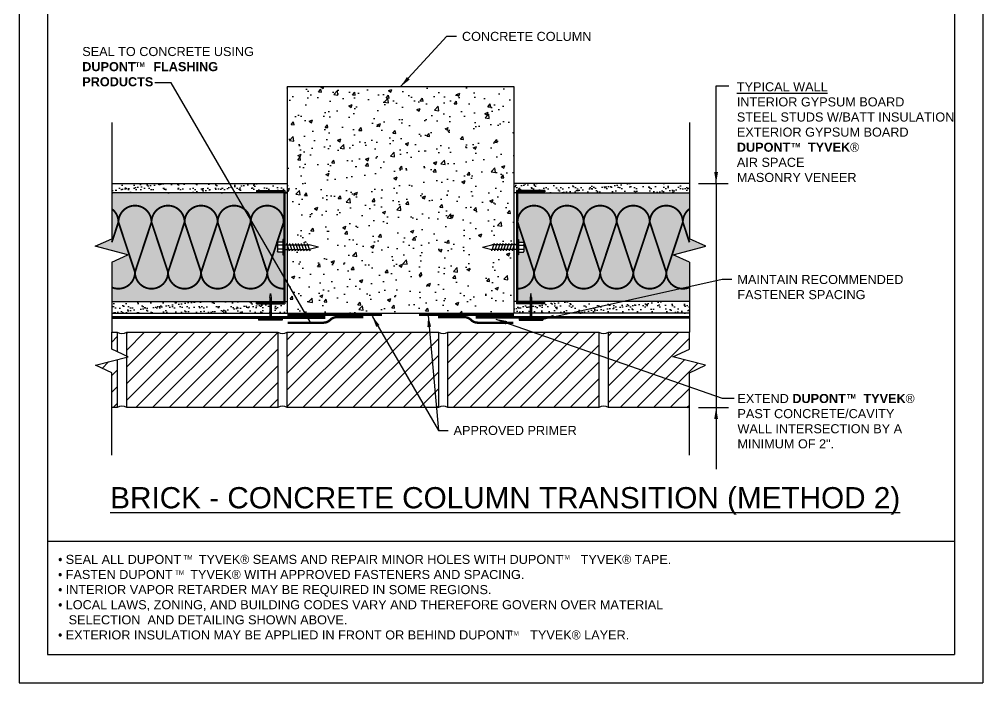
# Model space of a CAD drawing. Extents: x 0 to 51, y 0 to 66.
# Drawn here: x 0 to 51, y 0 to 35.1 of the extents above; entities that cross this region are included whole.
import ezdxf

# ---------------------------------------------------------------- set-up
doc = ezdxf.new("R2010")
doc.units = 0
doc.header["$LTSCALE"] = 1.5
doc.header["$MEASUREMENT"] = 0
doc.linetypes.add('CENTER', pattern=[2, 1.25, -0.25, 0.25, -0.25])
doc.linetypes.add('DASHED', pattern=[0.75, 0.5, -0.25])
doc.layers.get('DEFPOINTS').update_dxf_attribs({"linetype": 'CONTINUOUS'})
for name, color, linetype in [('8X11-TTB$0$B', 5, 'CONTINUOUS'), ('BRICK', 13, 'CONTINUOUS'), ('CLADDING', 252, 'CONTINUOUS'), ('DUPONT_FLASHING', 253, 'CENTER'), ('INSULATION', 40, 'CONTINUOUS'), ('PRIMER', 72, 'CONTINUOUS'), ('STRUCTURE', 252, 'CONTINUOUS'), ('STRUCTURE_SHADING', 254, 'CONTINUOUS'), ('TEXT', 7, 'CONTINUOUS'), ('TYVEK', 160, 'DASHED')]:
    doc.layers.add(name, color=color, linetype=linetype)
doc.styles.add('DETAILS', font='sanss___.ttf', dxfattribs={"height": 1})
doc.dimstyles.new('TYVEKDETAILS', dxfattribs={"dimscale": 6, "dimtxt": 1.5, "dimasz": 0.1, "dimexe": 0.75, "dimexo": 0.75, "dimgap": 0.75, "dimtad": 0, "dimtih": 1, "dimtoh": 1, "dimdec": 4, "dimzin": 0, "dimtxsty": 'DETAILS', "dimcen": 0.0625, "dimazin": 3, "dimtfac": 1, "dimtdec": 4, "dimtofl": 0, "dimtmove": 0, "dimatfit": 3, "dimtolj": 1, "dimtzin": 0})
pattern_1 = [(45, (47.6541, 11.8568), (-0.441942, 0.441942), [])]
pattern_2 = [(37.5, (109.74276, 10.0901), (-0.0157483, 0.481706), [0, -0.38, 0, -0.425, 0, -0.40625]), (7.5, (109.74276, 10.0901), (0.442444, 0.7055365), [0, -0.205, 0, -0.3425, 0, -0.13125]), (327.5, (109.43526, 10.0901), (0.7785355, 0.0014148), [0, -0.125, 0, -0.45, 0, -0.5875]), (317.5, (109.43526, 10.0901), (0.7515317, 0.219419), [0, -0.0625, 0, -0.295, 0, -0.3375])]

# ---------------------------------------------------------------- blocks, each defined once
blk = doc.blocks.new('A$C717F1283')
at = {"layer": 'STRUCTURE'}
for p, q in [((1.343, 1.25), (1.343, 0)), ((1.343, 1.25), (1.406, 1.25)), ((1.375, 1.25), (1.375, 0)), ((1.406, 1.25), (1.406, 0)), ((0, 0.63), (0.208, 0.662)), ((0.208, 0.599), (0, 0.63)), ((0.208, 0.662), (1.343, 0.662)), ((0.208, 0.599), (1.343, 0.599)), ((1.343, 0), (1.406, 0))]:
    blk.add_line(p, q, dxfattribs=at)

msp = doc.modelspace()

# ---------------------------------------------------------------- hatches: boundary and pattern name
at = {"layer": 'BRICK', "linetype": 'CONTINUOUS'}
h = msp.add_hatch(dxfattribs=at)
h.set_pattern_fill('_USER', color=256, scale=0.625, angle=45, style=0, pattern_type=0)
h.set_pattern_definition([(45, (109.74276, 9.7496), (-0.4419417, 0.4419417), [])])
h.paths.add_polyline_path([(5.187, 18.569), (4.898, 18.569), (4.898, 18.415), (4.898, 17.658), (5.187, 17.524)])
h.paths.add_polyline_path([(5.187, 17.105), (4.041, 16.811), (4.898, 16.415), (4.898, 14.572), (5.187, 14.572)])
h = msp.add_hatch(dxfattribs=at)
h.set_pattern_fill('_USER', color=256, scale=0.625, angle=45, style=0, pattern_type=0)
h.set_pattern_definition(pattern_1)
h.paths.add_polyline_path([(13.687, 18.569), (5.687, 18.569), (5.687, 17.293), (5.771, 17.255), (5.687, 17.233), (5.687, 14.572), (13.687, 14.572)])
h = msp.add_hatch(dxfattribs=at)
h.set_pattern_fill('_USER', color=256, scale=0.625, angle=45, style=0, pattern_type=0)
h.set_pattern_definition(pattern_1)
h.paths.add_polyline_path([(22.187, 18.569), (14.187, 18.569), (14.187, 14.572), (22.187, 14.572)])
h = msp.add_hatch(dxfattribs=at)
h.set_pattern_fill('_USER', color=256, scale=0.625, angle=45, style=0, pattern_type=0)
h.set_pattern_definition(pattern_1)
h.paths.add_polyline_path([(30.687, 18.569), (22.687, 18.569), (22.687, 14.572), (30.687, 14.572)])
h = msp.add_hatch(dxfattribs=at)
h.set_pattern_fill('_USER', color=256, scale=0.625, angle=45, style=0, pattern_type=0)
h.set_pattern_definition(pattern_1)
h.paths.add_polyline_path([(35.477, 16.415), (36.333, 16.811), (34.603, 17.255), (35.477, 17.658), (35.477, 18.415), (35.477, 18.569), (31.187, 18.569), (31.187, 14.572), (35.477, 14.572)])
at = {"layer": 'CLADDING', "linetype": 'CONTINUOUS'}
h = msp.add_hatch(dxfattribs=at)
h.set_pattern_fill('AR-SAND', color=256, scale=0.25, style=0)
h.set_pattern_definition(pattern_2)
h.paths.add_polyline_path([(14.187, 26.444), (4.898, 26.444), (4.898, 25.944), (14, 25.944), (14, 26.006), (12.562, 26.006), (12.562, 26.069), (14.062, 26.069), (14.062, 25.944), (14.187, 25.944)])
h = msp.add_hatch(dxfattribs=at)
h.set_pattern_fill('AR-SAND', color=256, scale=0.25, style=0)
h.set_pattern_definition(pattern_2)
h.paths.add_polyline_path([(35.477, 26.444), (26.187, 26.444), (26.187, 25.944), (26.312, 25.944), (26.312, 26.069), (27.812, 26.069), (27.812, 26.006), (26.375, 26.006), (26.375, 25.944), (35.477, 25.944)])
h = msp.add_hatch(dxfattribs=at)
h.set_pattern_fill('AR-SAND', color=256, scale=0.25, style=0)
h.set_pattern_definition(pattern_2)
h.paths.add_polyline_path([(14.187, 20.194), (14.062, 20.194), (14.062, 20.069), (12.562, 20.069), (12.562, 20.131), (14, 20.131), (14, 20.194), (4.898, 20.194), (4.898, 19.569), (14.187, 19.569)])
h = msp.add_hatch(dxfattribs=at)
h.set_pattern_fill('AR-SAND', color=256, scale=0.25, style=0)
h.set_pattern_definition(pattern_2)
h.paths.add_polyline_path([(35.477, 20.194), (26.375, 20.194), (26.375, 20.131), (27.812, 20.131), (27.812, 20.069), (26.312, 20.069), (26.312, 20.194), (26.187, 20.194), (26.187, 19.569), (35.477, 19.569)])
at = {"layer": 'STRUCTURE', "linetype": 'CONTINUOUS'}
h = msp.add_hatch(dxfattribs=at)
h.set_pattern_fill('AR-CONC', color=256, scale=0.25, style=0)
h.set_pattern_definition([(50, (47.6541, 11.8568), (1.79315, -0.15688), [0.1875, -2.0625]), (355, (47.6541, 11.8568), (-0.34688, 1.88048), [0.15, -1.65]), (100.4514, (47.8036, 11.8437), (1.44627, 1.7236), [0.15935, -1.752855]), (46.184, (47.6541, 12.3568), (2.6681, -0.4138), [0.28125, -3.09375]), (96.6356, (47.8765, 12.3223), (2.33666, 2.4353), [0.23903, -2.62928]), (351.184, (47.654, 12.3568), (2.33665, 2.4353), [0.225, -2.475]), (21, (47.9041, 12.2318), (1.49227, -1.00655), [0.1875, -2.0625]), (326, (47.9041, 12.2318), (0.60829, 1.812875), [0.15, -1.65]), (71.4514, (48.0285, 12.148), (2.10056, 0.80633), [0.15935, -1.752855]), (37.5, (47.6541, 11.8568), (0.0304, 0.832235), [0, -1.63, 0, -1.675, 0, -1.65625]), (7.5, (47.6541, 11.8568), (0.657674, 0.98603), [0, -0.955, 0, -1.5925, 0, -0.63125]), (327.5, (47.0966, 11.8568), (1.334556, -0.056387), [0, -0.625, 0, -1.95, 0, -2.5875]), (317.5, (46.8466, 11.8568), (1.457965, 0.250262), [0, -0.8125, 0, -1.295, 0, -1.8375])])
h.paths.add_polyline_path([(26.187, 31.569), (14.187, 31.569), (14.187, 23.319), (16.668, 23.319), (16.668, 22.819), (14.187, 22.819), (14.187, 19.569), (26.187, 19.569), (26.187, 22.819), (23.707, 22.819), (23.707, 23.319), (26.187, 23.319)])
at = {"layer": 'STRUCTURE_SHADING', "linetype": 'CONTINUOUS'}
for points in [[(14, 25.944), (4.898, 25.944), (4.898, 23.516), (4.024, 23.113), (5.754, 22.669), (4.898, 22.274), (4.898, 20.194), (13.265, 20.194), (13.265, 20.462), (13.297, 20.67), (13.328, 20.462), (13.328, 20.194), (14, 20.194), (14, 22.656), (13.948, 22.656), (13.948, 22.806), (13.701, 22.806, -0.414214), (13.671, 22.836), (13.671, 23.301, -0.414214), (13.701, 23.331), (13.948, 23.331), (13.948, 23.481), (14, 23.481)], [(36.351, 23.113), (35.477, 23.516), (35.477, 25.944), (26.375, 25.944), (26.375, 23.481), (26.426, 23.481), (26.426, 23.331), (26.673, 23.331, -0.414214), (26.703, 23.301), (26.703, 22.836, -0.414214), (26.673, 22.806), (26.426, 22.806), (26.426, 22.656), (26.375, 22.656), (26.375, 20.194), (27.047, 20.194), (27.047, 20.462), (27.078, 20.67), (27.109, 20.462), (27.109, 20.194), (35.477, 20.194), (35.477, 22.274), (34.62, 22.669)]]:
    msp.add_hatch(color=256, dxfattribs=at).paths.add_polyline_path(points)

# ---------------------------------------------------------------- linework, layer by layer
at = {"layer": '8X11-TTB$0$B', "color": 7}
for p, q in [((1.5, 64.5), (1.5, 1.5)), ((49.5, 64.5), (49.5, 1.5)), ((1.5, 7.5), (49.5, 7.5)), ((1.5, 1.5), (49.5, 1.5))]:
    msp.add_line(p, q, dxfattribs=at)
at = {"layer": 'BRICK', "linetype": 'CONTINUOUS'}
for points in [[(4.898, 18.569), (5.187, 18.569), (5.187, 17.524)], [(35.477, 14.572), (31.187, 14.572), (31.187, 18.569), (35.477, 18.569)], [(5.187, 17.105), (5.187, 14.572), (4.898, 14.572)]]:
    msp.add_lwpolyline(points, dxfattribs=at)
for points in [[(5.687, 14.572), (5.687, 18.569), (13.687, 18.569), (13.687, 14.572)], [(14.187, 14.572), (14.187, 18.569), (22.187, 18.569), (22.187, 14.572)], [(22.687, 14.572), (22.687, 18.569), (30.687, 18.569), (30.687, 14.572)]]:
    msp.add_lwpolyline(points, close=True, dxfattribs=at)
for centre, start, end in [((5.437, 18.99), 239.3364, 300.6636), ((13.937, 18.99), 239.3364, 300.6636), ((22.437, 18.99), 239.3364, 300.6636), ((30.937, 18.99), 239.3364, 300.6636), ((5.437, 14.151), 59.3364, 120.6636), ((13.937, 14.151), 59.3364, 120.6636), ((22.437, 14.151), 59.3364, 120.6636), ((30.937, 14.151), 59.3364, 120.6636)]:
    msp.add_arc(centre, 0.49, start, end, dxfattribs=at)
at = {"layer": 'DEFPOINTS'}
for p, q in [((0, 66), (0, 0)), ((51, 66), (51, 0)), ((0, 0), (51, 0))]:
    msp.add_line(p, q, dxfattribs=at)
at = {"layer": 'DUPONT_FLASHING'}
for points in [[(18.208, 19.362, 0.125, 0.125, 0), (16.809, 19.362, 0.125, 0.125, 0.198912), (16.455, 19.215, 0.125, 0.125, -0.198912), (16.101, 19.069, 0.125, 0.125, 0), (14.208, 19.069, 0, 0, 0)], [(22.16, 19.362, 0.125, 0.125, 0), (23.56, 19.362, 0.125, 0.125, -0.198912), (23.914, 19.215, 0.125, 0.125, 0.198912), (24.267, 19.069, 0.125, 0.125, 0), (26.16, 19.069, 0, 0, 0)]]:
    msp.add_lwpolyline(points, format="xyseb", dxfattribs=at)
at = {"layer": 'INSULATION', "const_width": 0.0975}
for points in [[(5.25, 24.394, 0.23686), (4.898, 25.095, 0.23686)], [(7, 24.394, 1), (5.25, 24.394), (6.125, 21.743)], [(8.75, 24.394, 1), (7, 24.394), (7.875, 21.743)], [(10.5, 24.394, 1), (8.75, 24.394), (9.625, 21.743)], [(12.25, 24.394, 1), (10.5, 24.394), (11.375, 21.743)], [(14, 24.394, 1), (12.25, 24.394), (13.125, 21.743)], [(26.375, 24.394, -1), (28.125, 24.394), (27.25, 21.743)], [(28.125, 24.394, -1), (29.875, 24.394), (29, 21.743)], [(29.875, 24.394, -1), (31.625, 24.394), (30.75, 21.743)], [(31.625, 24.394, -1), (33.375, 24.394), (32.5, 21.743)], [(33.375, 24.394, -1), (35.125, 24.394), (34.25, 21.743)], [(35.125, 24.394, -0.23686), (35.477, 25.095, -0.23686)], [(7, 24.394), (6.125, 21.743, 1), (7.875, 21.743)], [(8.75, 24.394), (7.875, 21.743, 1), (9.625, 21.743)], [(10.5, 24.394), (9.625, 21.743, 1), (11.375, 21.743)], [(12.25, 24.394), (11.375, 21.743, 1), (13.125, 21.743)], [(14, 24.394), (13.125, 21.743, 0.414214), (14, 20.868)], [(26.375, 24.394), (27.25, 21.743, -0.414214), (26.375, 20.868)], [(28.125, 24.394), (29, 21.743, -1), (27.25, 21.743)], [(29.875, 24.394), (30.75, 21.743, -1), (29, 21.743)], [(31.625, 24.394), (32.5, 21.743, -1), (30.75, 21.743)], [(33.375, 24.394), (34.25, 21.743, -1), (32.5, 21.743)], [(4.898, 20.942, 0.541423), (6.125, 21.743)], [(35.477, 20.942, -0.541423), (34.25, 21.743)]]:
    msp.add_lwpolyline(points, format="xyb", dxfattribs=at)
for points in [[(5.25, 24.394), (4.898, 23.327)], [(35.125, 24.394), (35.477, 23.327)]]:
    msp.add_lwpolyline(points, dxfattribs=at)
at = {"layer": 'PRIMER', "linetype": 'CONTINUOUS', "const_width": 0.125}
for points in [[(14.187, 19.491), (19.208, 19.491)], [(21.167, 19.491), (26.187, 19.491)]]:
    msp.add_lwpolyline(points, dxfattribs=at)
at = {"layer": 'STRUCTURE'}
for p, q in [((14.187, 31.569), (14.187, 19.569)), ((26.187, 31.569), (26.187, 19.569)), ((4.898, 29.671), (4.898, 23.516)), ((35.477, 29.671), (35.477, 23.516)), ((4.898, 26.444), (14.187, 26.444)), ((12.562, 26.069), (14.062, 26.069)), ((12.562, 26.069), (12.562, 26.006)), ((14.062, 26.069), (14.062, 20.069)), ((35.477, 26.444), (26.187, 26.444)), ((26.312, 26.069), (26.312, 20.069)), ((27.812, 26.069), (26.312, 26.069)), ((27.812, 26.069), (27.812, 26.006)), ((12.562, 26.006), (14, 26.006)), ((14, 26.006), (14, 20.131)), ((26.375, 26.006), (26.375, 20.131)), ((27.812, 26.006), (26.375, 26.006)), ((14, 23.2), (15.352, 23.2)), ((15.846, 23.069), (15.352, 23.2)), ((15.846, 23.069), (15.352, 22.937)), ((24.528, 23.069), (25.022, 23.2)), ((24.528, 23.069), (25.022, 22.937)), ((26.375, 23.2), (25.022, 23.2)), ((14, 22.937), (15.352, 22.937)), ((26.375, 22.937), (25.022, 22.937)), ((12.562, 20.131), (14, 20.131)), ((12.562, 20.069), (12.562, 20.131)), ((12.562, 20.069), (14.062, 20.069)), ((27.812, 20.069), (26.312, 20.069)), ((27.812, 20.131), (26.375, 20.131)), ((27.812, 20.069), (27.812, 20.131)), ((4.898, 19.569), (14.187, 19.569)), ((4.898, 19.569), (4.898, 18.569)), ((35.477, 19.569), (26.187, 19.569)), ((35.477, 19.569), (35.477, 18.569)), ((4.898, 12.052), (4.898, 16.415)), ((35.477, 12.052), (35.477, 16.415))]:
    msp.add_line(p, q, dxfattribs=at)
at = {"layer": 'STRUCTURE', "linetype": 'CONTINUOUS'}
for p, q in [((14.187, 31.569), (26.187, 31.569)), ((14.062, 25.944), (14.187, 25.944)), ((26.312, 25.944), (26.187, 25.944)), ((14.152, 23.256), (14.292, 22.881)), ((14.152, 23.256), (14.152, 23.2)), ((14.307, 23.256), (14.446, 22.881)), ((14.307, 23.256), (14.307, 23.2)), ((14.461, 23.256), (14.6, 22.881)), ((14.461, 23.256), (14.461, 23.2)), ((14.616, 23.256), (14.755, 22.881)), ((14.616, 23.256), (14.616, 23.2)), ((14.77, 23.256), (14.909, 22.881)), ((14.77, 23.256), (14.77, 23.2)), ((14.925, 23.256), (15.064, 22.881)), ((14.925, 23.256), (14.925, 23.2)), ((15.079, 23.256), (15.218, 22.881)), ((15.079, 23.256), (15.079, 23.2)), ((15.234, 23.256), (15.373, 22.881)), ((15.234, 23.256), (15.234, 23.2)), ((25.141, 23.256), (25.002, 22.881)), ((25.141, 23.256), (25.002, 22.881)), ((25.141, 23.256), (25.141, 23.2)), ((25.141, 23.256), (25.141, 23.2)), ((25.295, 23.256), (25.156, 22.881)), ((25.295, 23.256), (25.295, 23.2)), ((25.45, 23.256), (25.311, 22.881)), ((25.45, 23.256), (25.45, 23.2)), ((25.604, 23.256), (25.465, 22.881)), ((25.604, 23.256), (25.604, 23.2)), ((25.759, 23.256), (25.619, 22.881)), ((25.759, 23.256), (25.759, 23.2)), ((25.913, 23.256), (25.774, 22.881)), ((25.913, 23.256), (25.913, 23.2)), ((26.067, 23.256), (25.928, 22.881)), ((26.067, 23.256), (26.067, 23.2)), ((26.222, 23.256), (26.083, 22.881)), ((26.222, 23.256), (26.222, 23.2)), ((14.292, 22.937), (14.292, 22.881)), ((14.446, 22.937), (14.446, 22.881)), ((14.6, 22.937), (14.6, 22.881)), ((14.755, 22.937), (14.755, 22.881)), ((14.909, 22.937), (14.909, 22.881)), ((15.064, 22.937), (15.064, 22.881)), ((15.218, 22.937), (15.218, 22.881)), ((15.373, 22.937), (15.373, 22.881)), ((25.002, 22.937), (25.002, 22.881)), ((25.002, 22.937), (25.002, 22.881)), ((25.156, 22.937), (25.156, 22.881)), ((25.311, 22.937), (25.311, 22.881)), ((25.465, 22.937), (25.465, 22.881)), ((25.619, 22.937), (25.619, 22.881)), ((25.774, 22.937), (25.774, 22.881)), ((25.928, 22.937), (25.928, 22.881)), ((26.083, 22.937), (26.083, 22.881)), ((14.187, 19.569), (26.187, 19.569))]:
    msp.add_line(p, q, dxfattribs=at)
at = {"layer": 'STRUCTURE'}
for points in [[(14, 25.944), (4.898, 25.944)], [(26.375, 25.944), (35.477, 25.944)], [(4.024, 23.113), (4.898, 23.516)], [(14, 23.481), (13.948, 23.481), (13.948, 22.656), (14, 22.656)], [(26.375, 23.481), (26.426, 23.481), (26.426, 22.656), (26.375, 22.656)], [(36.351, 23.113), (35.477, 23.516)], [(5.754, 22.669), (4.024, 23.113)], [(34.62, 22.669), (36.351, 23.113)], [(4.898, 22.274), (5.754, 22.669)], [(35.477, 22.274), (34.62, 22.669)], [(4.898, 22.274), (4.898, 19.569)], [(35.477, 22.274), (35.477, 19.569)], [(4.898, 20.194), (14.187, 20.194)], [(35.477, 20.194), (26.187, 20.194)], [(5.771, 17.255), (4.898, 17.658), (4.898, 18.569)], [(34.603, 17.255), (35.477, 17.658), (35.477, 18.569)], [(4.041, 16.811), (5.771, 17.255)], [(36.333, 16.811), (34.603, 17.255)], [(4.898, 16.415), (4.041, 16.811)], [(35.477, 16.415), (36.333, 16.811)]]:
    msp.add_lwpolyline(points, dxfattribs=at)
for points in [[(13.948, 23.331), (13.701, 23.331, 0.414214), (13.671, 23.301), (13.671, 22.836)], [(13.671, 23.211, 0.414214), (13.701, 23.181)], [(13.948, 23.181), (13.701, 23.181, 0.414214), (13.671, 23.151)], [(13.948, 22.956), (13.701, 22.956, -0.414214), (13.671, 22.986)], [(26.426, 23.331), (26.673, 23.331, -0.414214), (26.703, 23.301), (26.703, 22.836)], [(26.426, 23.181), (26.673, 23.181, -0.414214), (26.703, 23.151)], [(26.426, 22.956), (26.673, 22.956, 0.414214), (26.703, 22.986)], [(26.703, 23.211, -0.414214), (26.673, 23.181)], [(13.948, 22.806), (13.701, 22.806, -0.414214), (13.671, 22.836)], [(26.426, 22.806), (26.673, 22.806, 0.414214), (26.703, 22.836)]]:
    msp.add_lwpolyline(points, format="xyb", dxfattribs=at)
for centre, start, end in [((13.701, 22.926), 90, 180), ((26.673, 22.926), 0, 90)]:
    msp.add_arc(centre, 0.03, start, end, dxfattribs=at)
at = {"layer": 'TEXT'}
for p, q in [((35.962, 26.444), (37.531, 26.444)), ((36.886, 26.444), (36.886, 14.572)), ((35.962, 14.572), (37.551, 14.572))]:
    msp.add_line(p, q, dxfattribs=at)
at = {"layer": 'TYVEK', "const_width": 0.15}
for points in [[(16.208, 19.343), (4.898, 19.343)], [(35.477, 19.353), (24.167, 19.353)]]:
    msp.add_lwpolyline(points, dxfattribs=at)

# ---------------------------------------------------------------- block references
at = {"layer": 'STRUCTURE_SHADING', "linetype": 'CONTINUOUS', "rotation": 270}
msp.add_blockref('A$C717F1283', (12.666, 20.61), dxfattribs=at)
at = {"layer": 'STRUCTURE_SHADING', "linetype": 'CONTINUOUS', "xscale": -1, "rotation": 90}
msp.add_blockref('A$C717F1283', (27.708, 20.61), dxfattribs=at)

# ---------------------------------------------------------------- texts
at = {"layer": 'TEXT', "style": 'DETAILS'}
for s, insert, char_height, width, attachment_point in [('CONCRETE COLUMN', (23.434, 34.472), 0.48, 10.15656, 1), ('SEAL TO CONCRETE USING {\\fSansSerif|b1|i0|c2|p2;DUPONT     FLASHING PRODUCTS}', (3.334, 33.67), 0.48, 10.15656, 1), ('MAINTAIN RECOMMENDED FASTENER SPACING', (38.012, 21.596), 0.48, 10.15656, 1), ('EXTEND {\\fArial|b1|i0|c0|p34;DUPONT     TYVEK\\fSymbol|b0|i0|c2|p18;â \\fSansSerif|b1|i0|c2|p2; }PAST CONCRETE/CAVITY WALL INTERSECTION BY A MINIMUM OF 2".', (38.016, 15.293), 0.48, 10.15656, 1), ('APPROVED PRIMER', (22.99, 13.603), 0.48, 10.15656, 1), ('{\\LBRICK - CONCRETE COLUMN TRANSITION (METHOD 2)}', (25.724, 10.361), 1.125, 48.50525, 2), ('{\\fSymbol|b0|i0|c2|p18;· }SEAL ALL DUPONT     TYVEK{\\fSymbol|b0|i0|c2|p18;â} SEAMS AND REPAIR MINOR HOLES WITH DUPONT     TYVEK{\\fSymbol|b0|i0|c2|p18;â} TAPE.\\P{\\fSymbol|b0|i0|c2|p18;· }FASTEN DUPONT     TYVEK{\\fSymbol|b0|i0|c2|p18;â} WITH APPROVED FASTENERS AND SPACING.\\P{\\fSymbol|b0|i0|c2|p18;· }INTERIOR VAPOR RETARDER MAY BE REQUIRED IN SOME REGIONS.\\P{\\fSymbol|b0|i0|c2|p18;· }LOCAL LAWS, ZONING, AND BUILDING CODES VARY AND THEREFORE GOVERN OVER MATERIAL \\P   SELECTION  AND DETAILING SHOWN ABOVE.\\P{\\fSymbol|b0|i0|c2|p18;· }EXTERIOR INSULATION MAY BE APPLIED IN FRONT OR BEHIND DUPONT     TYVEK{\\fSymbol|b0|i0|c2|p18;â} LAYER.', (2.055, 6.773), 0.48, 35.73533, 1), ('TM', (8.69, 6.757), 0.24, 16.62, 1), ('TM', (28.669, 6.766), 0.24, 16.62, 1), ('TM', (8.248, 5.954), 0.24, 16.62, 1), ('TM', (25.966, 2.729), 0.24, 16.62, 1)]:
    msp.add_mtext(s, dxfattribs=dict(at, insert=insert, char_height=char_height, width=width, attachment_point=attachment_point))
at = {"layer": 'TEXT', "attachment_point": 4, "style": 'DETAILS'}
for s, insert, char_height in [('{\\fSansSerif|b1|i0|c2|p2;TM}', (6.158, 32.735), 0.24), ('{\\fArial|b0|i0|c0|p34;\\LTYPICAL WALL\\P}INTERIOR GYPSUM BOARD\\PSTEEL STUDS W/BATT INSULATION\\PEXTERIOR GYPSUM BOARD\\P{\\fArial|b1|i0|c0|p34;DUPONT     TYVEK\\fSymbol|b0|i0|c2|p18;â \\P\\fArial|b0|i0|c0|p34;AIR SPACE\\PMASONRY VENEER}', (37.985, 29.159), 0.48), ('{\\fSansSerif|b1|i0|c2|p2;TM}', (40.867, 28.47), 0.24), ('{\\fSansSerif|b1|i0|c2|p2;TM}', (43.803, 15.164), 0.24)]:
    msp.add_mtext(s, dxfattribs=dict(at, insert=insert, char_height=char_height))

# ---------------------------------------------------------------- leaders
at = {"layer": 'TEXT'}
for points, override in [([(20.187, 31.569), (22.627, 34.243), (23.145, 34.243)], {"dimfxl": 3}), ([(15.405, 19.12), (8.044, 31.779), (7.173, 31.779)], {"dimfxl": 3}), ([(27.708, 19.264), (37.205, 21.367), (37.723, 21.367)], {"dimfxl": 3}), ([(18.68, 19.414), (22.184, 13.352)], {"dimfxl": 3}), ([(21.649, 19.442), (22.184, 13.352), (22.701, 13.352)], {"dimfxl": 3}), ([(25.221, 19.263), (37.21, 15.064), (37.834, 15.064)], {"dimfxl": 3}), ([(36.886, 14.572), (36.886, 11.31)], {"dimgap": 0.75, "dimtad": 0, "dimfxl": 3})]:
    msp.add_leader(points, dimstyle='TYVEKDETAILS', override=override, dxfattribs=at)
at = {"layer": 'TEXT', "linetype": 'CONTINUOUS'}
msp.add_leader([(36.886, 26.444), (36.886, 31.618), (37.557, 31.618)], dimstyle='TYVEKDETAILS', override={"dimgap": 0.75, "dimtad": 0}, dxfattribs=at)

doc.saveas('drawing.dxf')
